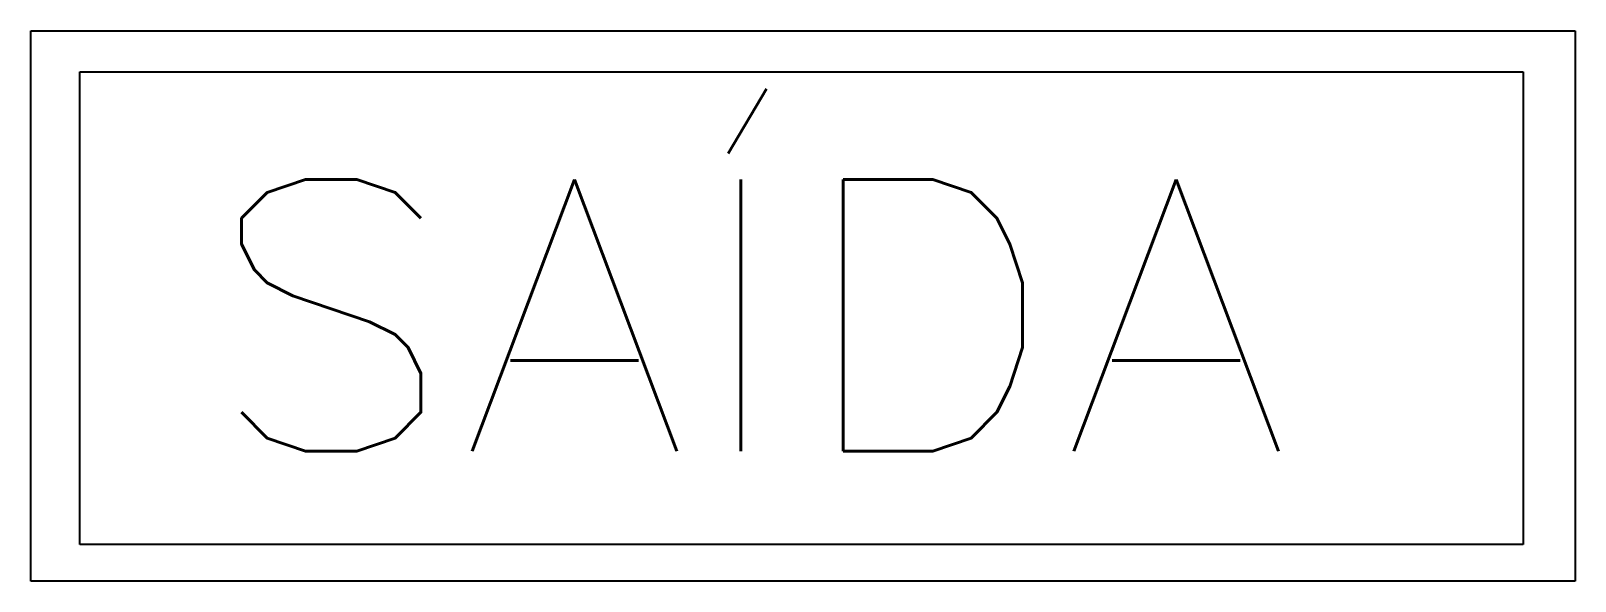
# Model space of a CAD drawing. Header units: millimetres. Extents: x -2962.426 to -2961.857, y 3733.503 to 3733.705.
import ezdxf

# ---------------------------------------------------------------- set-up
doc = ezdxf.new("R2010")
doc.units = ezdxf.units.MM
doc.header["$LTSCALE"] = 10
doc.layers.add('ELE_LUMINÁRIAS', color=4, linetype='Continuous')
doc.styles.add('T15', font='romans.shx', dxfattribs={"height": 0.15})

msp = doc.modelspace()

# ---------------------------------------------------------------- linework, layer by layer
at = {"layer": 'ELE_LUMINÁRIAS', "color": 2}
for p, q in [((-2962.42571, 3733.70542), (-2961.85696, 3733.70542)), ((-2962.42571, 3733.50284), (-2962.42571, 3733.70542)), ((-2961.85696, 3733.70542), (-2961.85696, 3733.50284)), ((-2961.85696, 3733.50284), (-2962.42571, 3733.50284))]:
    msp.add_line(p, q, dxfattribs=at)
at = {"layer": 'ELE_LUMINÁRIAS', "color": 3}
for p, q in [((-2962.40762, 3733.6903), (-2961.87606, 3733.6903)), ((-2962.40762, 3733.51628), (-2962.40762, 3733.6903)), ((-2961.87606, 3733.6903), (-2961.87606, 3733.51628)), ((-2961.87606, 3733.51628), (-2962.40762, 3733.51628))]:
    msp.add_line(p, q, dxfattribs=at)

# ---------------------------------------------------------------- texts
at = {"layer": 'ELE_LUMINÁRIAS', "color": 4, "style": 'T15', "width": 1.1}
msp.add_text('SAÍDA', height=0.100002, dxfattribs=at).set_placement((-2962.36222, 3733.55074))

doc.saveas('drawing.dxf')
